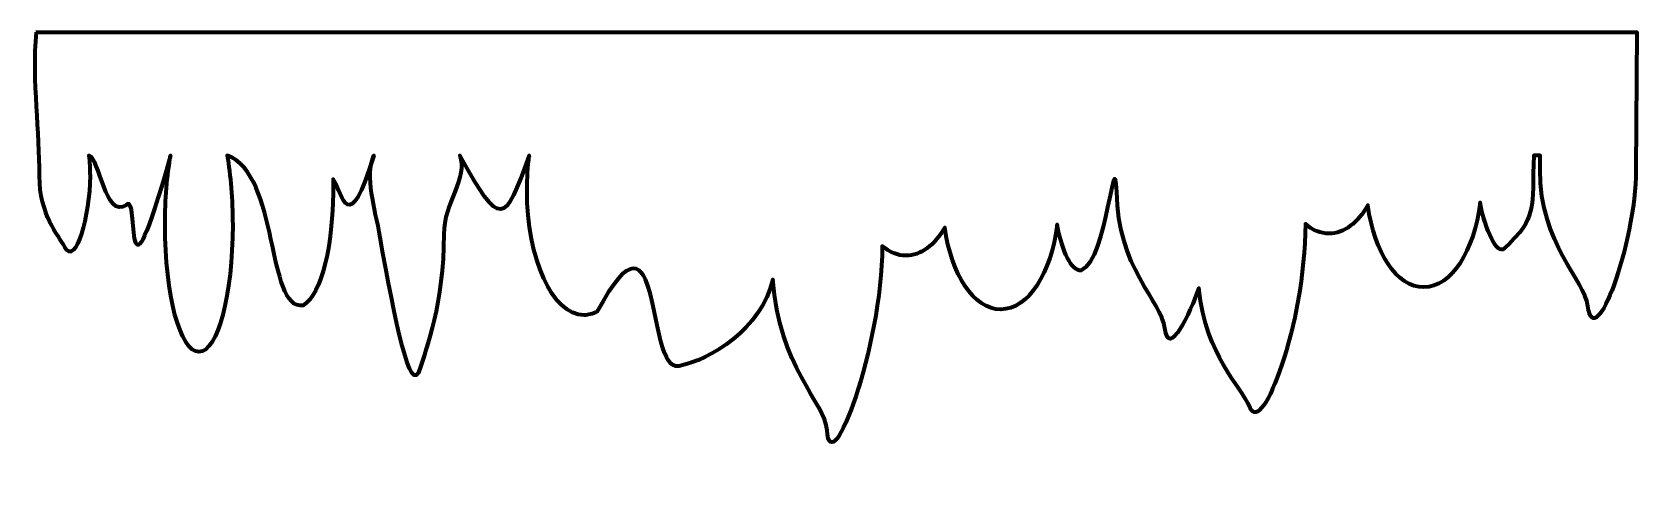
# Model space of a CAD drawing. Header units: centimetres. Extents: x -9.6 to 9.6, y -3 to 2.5.
import ezdxf

# ---------------------------------------------------------------- set-up
doc = ezdxf.new("R2010")
doc.units = ezdxf.units.CM
doc.header["$MEASUREMENT"] = 0
doc.layers.add('Layer 1', color=7, linetype='Continuous')

msp = doc.modelspace()

# ---------------------------------------------------------------- linework, layer by layer
at = {"layer": 'Layer 1', "color": 60, "lineweight": 106}
msp.add_open_spline([(-9.57429, 2.45264), (-9.62525, 1.85582), (-9.53117, 1.25477), (-9.53708, 0.73285), (-9.53708, 0.73285), (-9.53708, 0.2634), (-9.31211, 0.0298), (-9.23446, -0.11795), (-9.23446, -0.11795), (-9.10534, -0.36363), (-8.93184, 0.2634), (-8.93184, 0.73285), (-8.93184, 0.73285), (-8.93184, 0.8182), (-8.93674, 0.90067), (-8.94507, 0.97842), (-8.94507, 0.97842), (-8.81965, 0.95596), (-8.74706, 0.20431), (-8.49776, 0.38393), (-8.49776, 0.38393), (-8.32412, 0.56708), (-8.56533, -1.13968), (-7.96694, 0.97842), (-7.96694, 0.97842), (-8.00869, 0.73937), (-8.03309, 0.45364), (-8.03309, 0.14664), (-8.03309, 0.14664), (-8.03309, -0.69232), (-7.85141, -1.37306), (-7.62795, -1.37306), (-7.62795, -1.37306), (-7.40448, -1.37306), (-7.22363, -0.69232), (-7.22363, 0.14664), (-7.22363, 0.14664), (-7.22363, 0.45369), (-7.24802, 0.73935), (-7.28978, 0.97842), (-7.28978, 0.97842), (-6.66743, 0.76035), (-6.81938, -0.87524), (-6.3811, -0.81909), (-6.3811, -0.81909), (-6.15534, -0.6679), (-6.01942, -0.13083), (-6.01942, 0.6947), (-6.01942, 0.6947), (-5.90396, 0.50051), (-5.84033, -0.01767), (-5.53443, 0.97842), (-5.53443, 0.97842), (-5.63918, 0.71555), (-5.52269, 0.36647), (-5.45742, -0.00385), (-5.45742, -0.00385), (-5.28079, -1.00601), (-5.09183, -1.93587), (-4.98235, -1.57517), (-4.98235, -1.57517), (-4.90778, -1.32949), (-4.69627, -0.79159), (-4.69627, 0.03395), (-4.69627, 0.03395), (-4.69627, 0.40998), (-4.40112, 0.71555), (-4.50586, 0.97842), (-4.50586, 0.97842), (-4.00557, 0.0882), (-3.97745, 0.1492), (-3.67242, 0.97842), (-3.67242, 0.97842), (-3.68986, 0.84637), (-3.69971, 0.70683), (-3.69971, 0.56253), (-3.69971, 0.56253), (-3.69971, -0.263), (-3.3937, -0.93237), (-3.01675, -0.93237), (-3.01675, -0.93237), (-2.96351, -0.93237), (-2.91188, -0.91962), (-2.86213, -0.89434), (-2.86213, -0.89434), (-2.05947, 0.60688), (-2.28338, -1.62209), (-1.88317, -1.54257), (-1.88317, -1.54257), (-1.50274, -1.46697), (-0.90171, -1.10572), (-0.75456, -0.50573), (-0.75456, -0.50573), (-0.69387, -1.53389), (-0.12563, -1.98974), (-0.10633, -2.30903), (-0.10633, -2.30903), (-0.06749, -2.95159), (0.54716, -1.32625), (0.5543, -0.10637), (0.5543, -0.10637), (0.641, -0.18011), (0.73739, -0.2213), (0.83873, -0.2213), (0.83873, -0.2213), (1.01752, -0.2213), (1.1808, -0.09355), (1.3034, 0.11604), (1.3034, 0.11604), (1.37833, -0.44682), (1.64925, -0.86457), (1.9723, -0.86457), (1.9723, -0.86457), (2.30178, -0.86457), (2.57777, -0.42992), (2.64616, 0.14994), (2.64616, 0.14994), (2.71128, -0.18282), (2.8167, -0.40072), (2.93638, -0.40072), (2.93638, -0.40072), (3.25194, -0.25811), (3.32035, 1.16349), (3.36385, 0.54351), (3.36385, 0.54351), (3.36385, -0.35757), (3.90043, -0.77395), (3.93767, -1.08864), (3.93767, -1.08864), (3.9824, -1.46662), (4.23896, -0.906), (4.34281, -0.61156), (4.34281, -0.61156), (4.43879, -1.44981), (4.82987, -1.74206), (4.95879, -2.04444), (4.95879, -2.04444), (5.10004, -2.37571), (5.61228, -1.06166), (5.61942, 0.15822), (5.61942, 0.15822), (5.70612, 0.08448), (5.80251, 0.04329), (5.90385, 0.04329), (5.90385, 0.04329), (6.08264, 0.04329), (6.24592, 0.17104), (6.36853, 0.38063), (6.36853, 0.38063), (6.44346, -0.18223), (6.71438, -0.59998), (7.03743, -0.59998), (7.03743, -0.59998), (7.3669, -0.59998), (7.64207, -0.16531), (7.71046, 0.41453), (7.71046, 0.41453), (7.77558, 0.08174), (7.91396, -0.21774), (8.0015, -0.13613), (8.0015, -0.13613), (8.40694, 0.24185), (8.32745, 0.34737), (8.35455, 0.97843), (8.35455, 0.97843), (8.35455, 0.97843), (8.43145, 0.97843), (8.43145, 0.97843), (8.43145, 0.97843), (8.42941, 0.9225), (8.42897, 0.86556), (8.42897, 0.8081), (8.42897, 0.8081), (8.42897, -0.09298), (8.96455, -0.50948), (9.00278, -0.82405), (9.00278, -0.82405), (9.07398, -1.40991), (9.5766, -0.09298), (9.5766, 0.8081), (9.5766, 0.8081), (9.5766, 0.8081), (9.589, 2.45265), (9.589, 2.45265), (9.589, 2.45265), (9.589, 2.45265), (-9.57427, 2.45265), (-9.57427, 2.45265), (-9.57427, 2.45265), (-9.57427, 2.45265), (-9.57429, 2.45264), (-9.57429, 2.45264)], degree=3, knots=[0, 0, 0, 0, 0.02040816, 0.02040816, 0.02040816, 0.02040816, 0.04081633, 0.04081633, 0.04081633, 0.04081633, 0.06122449, 0.06122449, 0.06122449, 0.06122449, 0.08163265, 0.08163265, 0.08163265, 0.08163265, 0.10204082, 0.10204082, 0.10204082, 0.10204082, 0.12244898, 0.12244898, 0.12244898, 0.12244898, 0.14285714, 0.14285714, 0.14285714, 0.14285714, 0.16326531, 0.16326531, 0.16326531, 0.16326531, 0.18367347, 0.18367347, 0.18367347, 0.18367347, 0.20408163, 0.20408163, 0.20408163, 0.20408163, 0.2244898, 0.2244898, 0.2244898, 0.2244898, 0.24489796, 0.24489796, 0.24489796, 0.24489796, 0.26530612, 0.26530612, 0.26530612, 0.26530612, 0.28571429, 0.28571429, 0.28571429, 0.28571429, 0.30612245, 0.30612245, 0.30612245, 0.30612245, 0.32653061, 0.32653061, 0.32653061, 0.32653061, 0.34693878, 0.34693878, 0.34693878, 0.34693878, 0.36734694, 0.36734694, 0.36734694, 0.36734694, 0.3877551, 0.3877551, 0.3877551, 0.3877551, 0.40816327, 0.40816327, 0.40816327, 0.40816327, 0.42857143, 0.42857143, 0.42857143, 0.42857143, 0.44897959, 0.44897959, 0.44897959, 0.44897959, 0.46938776, 0.46938776, 0.46938776, 0.46938776, 0.48979592, 0.48979592, 0.48979592, 0.48979592, 0.51020408, 0.51020408, 0.51020408, 0.51020408, 0.53061224, 0.53061224, 0.53061224, 0.53061224, 0.55102041, 0.55102041, 0.55102041, 0.55102041, 0.57142857, 0.57142857, 0.57142857, 0.57142857, 0.59183673, 0.59183673, 0.59183673, 0.59183673, 0.6122449, 0.6122449, 0.6122449, 0.6122449, 0.63265306, 0.63265306, 0.63265306, 0.63265306, 0.65306122, 0.65306122, 0.65306122, 0.65306122, 0.67346939, 0.67346939, 0.67346939, 0.67346939, 0.69387755, 0.69387755, 0.69387755, 0.69387755, 0.71428571, 0.71428571, 0.71428571, 0.71428571, 0.73469388, 0.73469388, 0.73469388, 0.73469388, 0.75510204, 0.75510204, 0.75510204, 0.75510204, 0.7755102, 0.7755102, 0.7755102, 0.7755102, 0.79591837, 0.79591837, 0.79591837, 0.79591837, 0.81632653, 0.81632653, 0.81632653, 0.81632653, 0.83673469, 0.83673469, 0.83673469, 0.83673469, 0.85714286, 0.85714286, 0.85714286, 0.85714286, 0.87755102, 0.87755102, 0.87755102, 0.87755102, 0.89795918, 0.89795918, 0.89795918, 0.89795918, 0.91836735, 0.91836735, 0.91836735, 0.91836735, 0.93877551, 0.93877551, 0.93877551, 0.93877551, 0.95918367, 0.95918367, 0.95918367, 0.95918367, 1, 1, 1, 1], dxfattribs=at)

doc.saveas('drawing.dxf')
